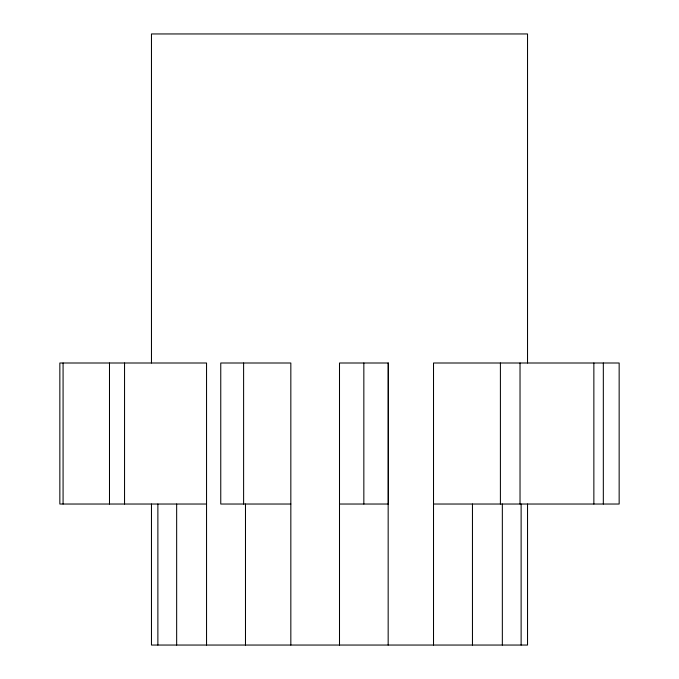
<?xml version="1.0" encoding="UTF-8"?>
<svg xmlns="http://www.w3.org/2000/svg" width="679" height="679" viewBox="0 0 679 679"><rect width="100%" height="100%" fill="white"/><g stroke="black" fill="none" stroke-linecap="round" stroke-linejoin="round"><path stroke-width="1.02" d="M206.543 504.03L59.845 504.03L59.845 363.002L206.543 363.002L206.543 645.05M290.833 504.03L220.76 504.03L220.76 363.002L290.833 363.002L290.833 645.05M339.5 504.03L388.363 504.03L388.363 363.002L339.5 363.002L339.5 645.05M433.516 504.03L619.155 504.03L619.155 363.002L433.516 363.002L433.516 645.05M603.325 363.002L603.325 504.03M593.862 363.002L593.862 504.03M527.532 363.002L527.532 33.95L151.468 33.95L151.468 363.002M527.532 504.03L527.532 645.05L151.468 645.05L151.468 504.03M521.124 504.03L521.124 645.05M520.029 363.002L520.029 504.03M502.341 504.03L502.341 645.05M500.406 363.002L500.406 504.03M472.457 504.03L472.457 645.05M388.167 363.002L388.167 645.05M363.842 363.002L363.842 504.03M245.484 504.03L245.484 645.05M243.608 363.002L243.608 504.03M176.659 504.03L176.659 645.05M157.876 504.03L157.876 645.05M124.546 363.002L124.546 504.03M109.489 363.002L109.489 504.03M63.079 363.002L63.079 504.03"/></g></svg>
